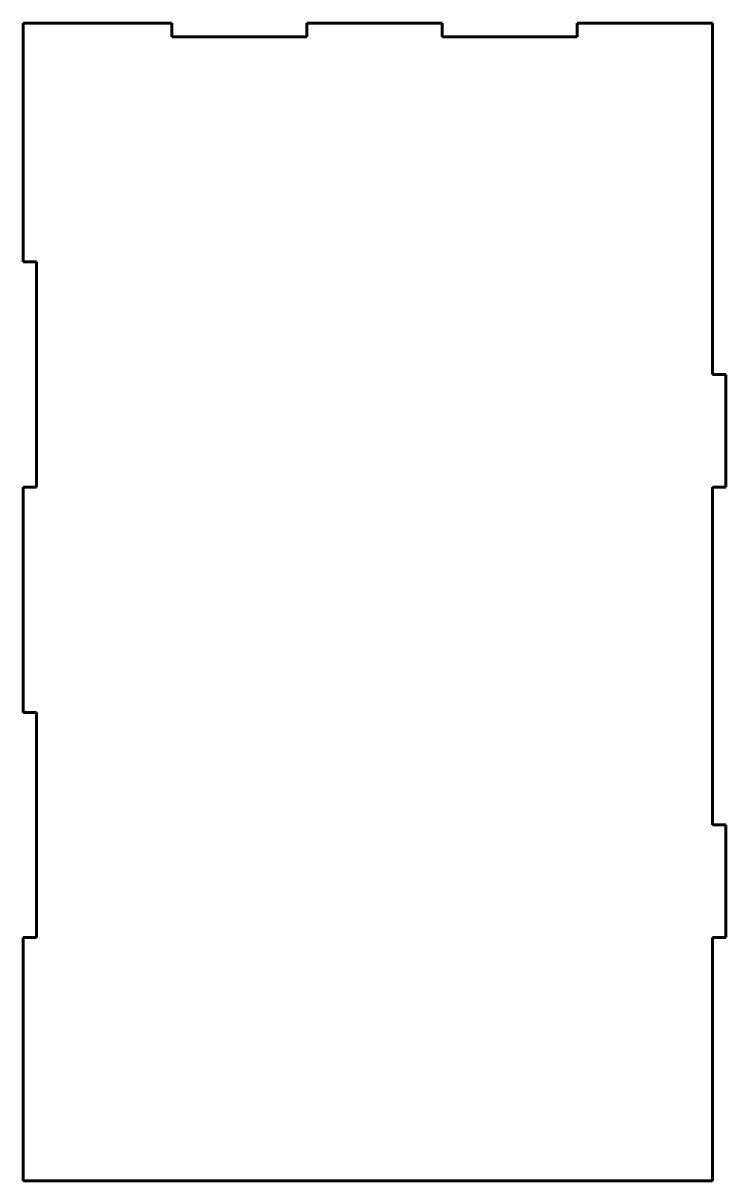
# Model space of a CAD drawing. Header units: millimetres. Extents: x 1 to 157, y 0 to 257.
import ezdxf

# ---------------------------------------------------------------- set-up
doc = ezdxf.new("R2010")
doc.units = ezdxf.units.MM
doc.linetypes.add('K5LT32768', pattern=[0])
doc.linetypes.add('K5LT_BASIC', pattern=[0])
doc.layers.add('Системный слой', color=7, linetype='Continuous')

msp = doc.modelspace()

# ---------------------------------------------------------------- linework, layer by layer
at = {"color": 150, "linetype": 'K5LT32768', "lineweight": 60, "true_color": 0x0080ff}
for p, q in [((34, 254), (64, 254)), ((94, 254), (124, 254)), ((4, 154), (4, 204)), ((154, 154), (154, 79)), ((4, 54), (4, 104)), ((154, 54), (154, 0))]:
    msp.add_line(p, q, dxfattribs=at)
at = {"layer": 'Системный слой', "color": 150, "linetype": 'K5LT_BASIC', "lineweight": 60, "true_color": 0x0080ff}
for p, q in [((34, 257), (1, 257)), ((1, 257), (1, 204)), ((34, 254), (34, 257)), ((94, 257), (64, 257)), ((64, 257), (64, 254)), ((94, 254), (94, 257)), ((124, 254), (124, 257)), ((124, 257), (154, 257)), ((154, 257), (154, 179)), ((1, 204), (4, 204)), ((157, 179), (154, 179)), ((157, 154), (157, 179)), ((4, 154), (1, 154)), ((1, 154), (1, 104)), ((154, 154), (157, 154)), ((1, 104), (4, 104)), ((154, 79), (157, 79)), ((157, 79), (157, 54)), ((4, 54), (1, 54)), ((1, 54), (1, 0)), ((157, 54), (154, 54)), ((1, 0), (154, 0))]:
    msp.add_line(p, q, dxfattribs=at)

doc.saveas('drawing.dxf')
